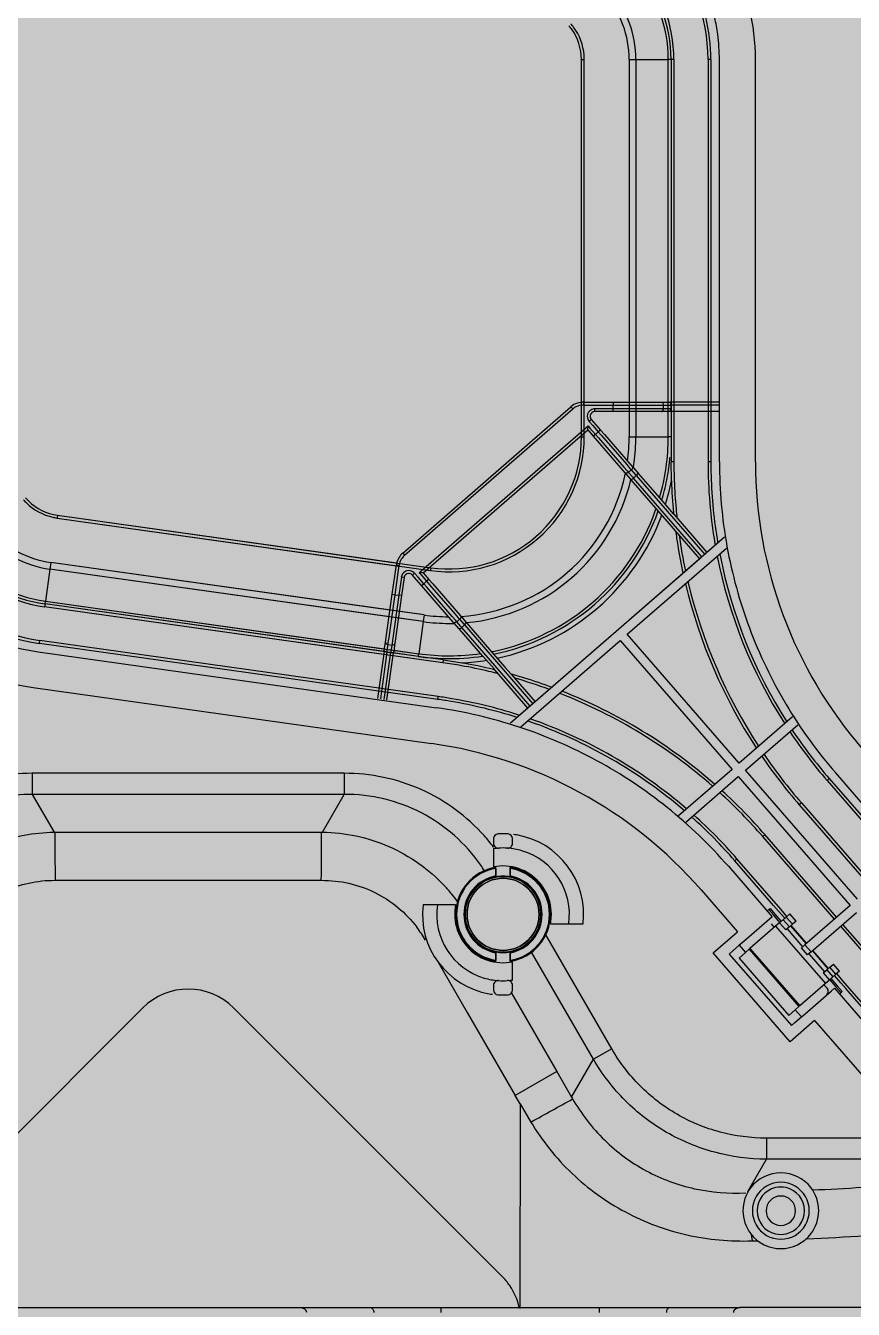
# Model space of a CAD drawing. Header units: millimetres. Extents: x -1070 to 42146, y 1440 to 12921.
# Drawn here: x 5969.6 to 6056.9, y 3019.1 to 3154.5 of the extents above; entities that cross this region are included whole.
import ezdxf

# ---------------------------------------------------------------- set-up
doc = ezdxf.new("R2010")
doc.units = ezdxf.units.MM
doc.layers.add('CITI-3MM实线CONTINUOUS', color=7, linetype='Continuous')
doc.layers.add('CITIE-TAO实线CONTINUOUS', color=7, linetype='Continuous')

msp = doc.modelspace()

# ---------------------------------------------------------------- hatches: boundary and pattern name
at = {"lineweight": -3}
h = msp.add_hatch(color=256, dxfattribs=at)
h.dxf.hatch_style = 1
h.paths.add_polyline_path([(5611.757, 3767.826), (5611.757, 2767.826), (6111.757, 2767.826), (6111.757, 3767.826)])

# ---------------------------------------------------------------- linework, layer by layer
at = {"color": 7, "linetype": 'Continuous', "lineweight": -3}
for p, q in [((6028.23, 3111.163), (6028.23, 3150.924)), ((6028.23, 3150.924), (6028.53, 3150.924)), ((6028.23, 3114.791), (6028.23, 3150.924)), ((6028.53, 3111.163), (6028.53, 3150.924)), ((6028.53, 3114.801), (6028.53, 3150.924)), ((6033.266, 3150.924), (6033.973, 3150.924)), ((6033.266, 3150.924), (6033.266, 3111.163)), ((6033.266, 3150.924), (6033.266, 3114.801)), ((6033.973, 3150.924), (6037.388, 3150.924)), ((6033.973, 3150.924), (6033.973, 3111.163)), ((6033.973, 3150.924), (6033.973, 3114.801)), ((6037.388, 3111.163), (6037.388, 3150.924)), ((6037.68, 3150.924), (6037.388, 3150.924)), ((6037.388, 3114.801), (6037.388, 3150.924)), ((6037.68, 3150.924), (6037.68, 3111.163)), ((6037.98, 3150.924), (6037.68, 3150.924)), ((6037.68, 3150.924), (6037.68, 3114.801)), ((6037.98, 3150.924), (6037.98, 3108.504)), ((6037.98, 3150.924), (6037.98, 3114.801)), ((6041.58, 3150.924), (6041.58, 3108.504)), ((6041.88, 3150.924), (6041.58, 3150.924)), ((6041.58, 3150.924), (6041.58, 3114.801)), ((6041.88, 3150.924), (6041.88, 3108.504)), ((6041.88, 3150.924), (6041.88, 3114.801)), ((6042.78, 3108.504), (6042.78, 3150.924)), ((6042.78, 3108.504), (6042.78, 3150.924)), ((6046.58, 3108.504), (6046.58, 3150.924)), ((6028.429, 3114.801), (6031.574, 3114.801)), ((6028.429, 3114.801), (6028.429, 3114.501)), ((6028.429, 3114.501), (6031.574, 3114.501)), ((6031.574, 3114.801), (6036.665, 3114.801)), ((6031.574, 3114.801), (6031.574, 3114.501)), ((6031.574, 3114.501), (6036.877, 3114.501)), ((6031.574, 3114.101), (6031.574, 3114.501)), ((6036.665, 3114.801), (6037.556, 3114.801)), ((6036.877, 3114.101), (6036.877, 3114.501)), ((6036.877, 3114.501), (6037.68, 3114.501)), ((6037.68, 3114.801), (6037.556, 3114.801)), ((6042.68, 3114.801), (6037.68, 3114.801)), ((6042.68, 3114.501), (6037.68, 3114.501)), ((6037.68, 3114.101), (6037.68, 3114.501)), ((6009.378, 3098.89), (6027.117, 3114.31)), ((6009.575, 3098.663), (6027.314, 3114.084)), ((6027.117, 3114.31), (6027.314, 3114.084)), ((6029.648, 3113.801), (6029.648, 3114.101)), ((6031.574, 3114.101), (6029.648, 3114.101)), ((6031.574, 3113.801), (6029.648, 3113.801)), ((6031.574, 3113.801), (6031.574, 3114.101)), ((6036.877, 3114.101), (6031.574, 3114.101)), ((6036.665, 3113.801), (6031.574, 3113.801)), ((6033.266, 3113.801), (6033.266, 3111.163)), ((6033.973, 3113.801), (6033.973, 3111.163)), ((6037.256, 3113.801), (6036.665, 3113.801)), ((6037.68, 3114.101), (6036.877, 3114.101)), ((6037.68, 3113.801), (6037.256, 3113.801)), ((6037.388, 3111.163), (6037.388, 3113.801)), ((6037.68, 3113.801), (6037.68, 3111.163)), ((6041.88, 3113.801), (6037.68, 3113.801)), ((6037.98, 3113.801), (6037.98, 3108.504)), ((6041.58, 3113.801), (6041.58, 3108.504)), ((6042.68, 3113.801), (6041.88, 3113.801)), ((6041.88, 3113.801), (6041.88, 3108.504)), ((6011.34, 3097.017), (6028.698, 3112.107)), ((6011.537, 3096.791), (6028.895, 3111.88)), ((6028.698, 3112.107), (6028.924, 3112.304)), ((6028.895, 3111.88), (6028.924, 3112.304)), ((6028.895, 3111.88), (6029.481, 3111.206)), ((6028.924, 3112.304), (6029.121, 3112.077)), ((6029.271, 3112.973), (6029.044, 3112.776)), ((6029.044, 3112.776), (6029.423, 3112.34)), ((6029.121, 3112.077), (6029.707, 3111.403)), ((6029.271, 3112.973), (6030.236, 3111.862)), ((6029.423, 3112.34), (6030.009, 3111.665)), ((6030.236, 3111.862), (6030.009, 3111.665)), ((6030.236, 3111.862), (6030.651, 3111.385)), ((6028.23, 3111.163), (6028.23, 3111.303)), ((6028.23, 3111.163), (6028.53, 3111.163)), ((6028.23, 3111.163), (6028.526, 3111.163)), ((6028.526, 3111.163), (6028.53, 3111.163)), ((6028.53, 3111.421), (6028.53, 3111.564)), ((6028.53, 3111.163), (6028.53, 3111.421)), ((6029.707, 3111.403), (6029.481, 3111.206)), ((6029.481, 3111.206), (6032.821, 3107.364)), ((6029.707, 3111.403), (6030.009, 3111.665)), ((6029.707, 3111.403), (6030.029, 3111.033)), ((6030.009, 3111.665), (6030.331, 3111.295)), ((6030.029, 3111.033), (6032.703, 3107.957)), ((6030.331, 3111.295), (6033.005, 3108.22)), ((6030.651, 3111.385), (6033.576, 3108.02)), ((6033.266, 3111.163), (6033.973, 3111.163)), ((6033.266, 3111.163), (6033.973, 3111.163)), ((6033.973, 3111.163), (6037.388, 3111.163)), ((6033.973, 3111.163), (6037.388, 3111.163)), ((6037.68, 3111.163), (6037.388, 3111.163)), ((6037.68, 3111.163), (6037.388, 3111.163)), ((6037.68, 3111.163), (6037.68, 3108.504)), ((6037.68, 3111.163), (6037.68, 3108.504)), ((6032.703, 3107.957), (6033.048, 3107.561)), ((6033.005, 3108.22), (6033.349, 3107.823)), ((6033.187, 3107.4), (6033.489, 3107.663)), ((6033.349, 3107.823), (6033.489, 3107.663)), ((6033.489, 3107.663), (6033.934, 3107.15)), ((6033.576, 3108.02), (6033.715, 3107.86)), ((6033.715, 3107.86), (6034.16, 3107.347)), ((6037.718, 3106.482), (6037.68, 3108.504)), ((6037.98, 3108.504), (6037.68, 3108.504)), ((6041.88, 3108.504), (6041.58, 3108.504)), ((6041.88, 3108.504), (6041.58, 3108.504)), ((6032.821, 3107.364), (6032.96, 3107.204)), ((6032.96, 3107.204), (6033.406, 3106.691)), ((6033.048, 3107.561), (6033.187, 3107.4)), ((6033.187, 3107.4), (6033.632, 3106.888)), ((6033.487, 3106.597), (6033.406, 3106.691)), ((6036.33, 3103.328), (6033.487, 3106.597)), ((6033.632, 3106.888), (6033.714, 3106.794)), ((6033.714, 3106.794), (6034.016, 3107.057)), ((6040.93, 3098.492), (6033.714, 3106.794)), ((6033.934, 3107.15), (6034.016, 3107.057)), ((6034.016, 3107.057), (6041.232, 3098.755)), ((6034.16, 3107.347), (6034.242, 3107.253)), ((6034.242, 3107.253), (6036.692, 3104.435)), ((6036.692, 3104.435), (6037.912, 3103.032)), ((5972.966, 3102.883), (5972.924, 3102.586)), ((5972.924, 3102.586), (6012.297, 3097.052)), ((5972.924, 3102.586), (6008.696, 3097.558)), ((5972.966, 3102.883), (6012.339, 3097.349)), ((5972.966, 3102.883), (6008.747, 3097.854)), ((6037.519, 3101.959), (6036.33, 3103.328)), ((6037.912, 3103.032), (6037.958, 3102.978)), ((6037.958, 3102.978), (6041.459, 3098.952)), ((6038.164, 3101.217), (6037.519, 3101.959)), ((6040.704, 3098.296), (6038.164, 3101.217)), ((6043.314, 3100.564), (6032.402, 3091.079)), ((6043.314, 3100.564), (6041.459, 3098.952)), ((6009.378, 3098.89), (6009.575, 3098.663)), ((6040.704, 3098.296), (6023.346, 3083.206)), ((6033.058, 3090.324), (6043.512, 3099.412)), ((6033.058, 3090.324), (6043.512, 3099.412)), ((6040.93, 3098.492), (6040.704, 3098.296)), ((6041.459, 3098.952), (6041.232, 3098.755)), ((5972.167, 3097.196), (5971.691, 3093.815)), ((5972.265, 3097.896), (5972.167, 3097.196)), ((6011.54, 3091.662), (5972.167, 3097.196)), ((6007.938, 3092.168), (5972.167, 3097.196)), ((6011.638, 3092.362), (5972.265, 3097.896)), ((6008.036, 3092.869), (5972.265, 3097.896)), ((6008.272, 3094.545), (6008.71, 3097.659)), ((6008.569, 3094.503), (6009.007, 3097.617)), ((6008.71, 3097.659), (6009.007, 3097.617)), ((6011.113, 3096.821), (6011.34, 3097.017)), ((6011.537, 3096.791), (6011.113, 3096.821)), ((6011.113, 3096.821), (6011.31, 3096.594)), ((6011.901, 3097.108), (6012.042, 3097.088)), ((6012.042, 3097.088), (6012.109, 3097.079)), ((6012.109, 3097.079), (6012.297, 3097.052)), ((6012.201, 3097.369), (6012.339, 3097.349)), ((6012.298, 3097.057), (6012.297, 3097.052)), ((6012.339, 3097.349), (6012.298, 3097.057)), ((6009.233, 3096.354), (6008.965, 3094.447)), ((6009.53, 3096.313), (6009.233, 3096.354)), ((6009.53, 3096.313), (6009.262, 3094.405)), ((6010.403, 3096.571), (6010.629, 3096.768)), ((6010.585, 3096.361), (6010.403, 3096.571)), ((6011.368, 3095.461), (6010.585, 3096.361)), ((6011.008, 3096.332), (6010.629, 3096.768)), ((6011.594, 3095.658), (6011.008, 3096.332)), ((6011.31, 3096.594), (6011.896, 3095.92)), ((6011.368, 3095.461), (6011.594, 3095.658)), ((6011.537, 3096.791), (6012.123, 3096.117)), ((6011.594, 3095.658), (6011.896, 3095.92)), ((6011.916, 3095.287), (6011.594, 3095.658)), ((6012.123, 3096.117), (6011.896, 3095.92)), ((6011.896, 3095.92), (6012.218, 3095.55)), ((6012.123, 3096.117), (6012.538, 3095.639)), ((6012.218, 3095.55), (6014.892, 3092.474)), ((6012.538, 3095.639), (6015.463, 3092.274)), ((6007.563, 3089.503), (6008.272, 3094.545)), ((6008.272, 3094.545), (6008.569, 3094.503)), ((6008.965, 3094.447), (6008.33, 3089.926)), ((6008.501, 3094.017), (6008.569, 3094.503)), ((6009.262, 3094.405), (6008.554, 3089.364)), ((6008.569, 3094.503), (6008.965, 3094.447)), ((6009.262, 3094.405), (6008.965, 3094.447)), ((6014.708, 3091.618), (6011.368, 3095.461)), ((6014.59, 3092.212), (6011.916, 3095.287)), ((5971.651, 3093.525), (5971.609, 3093.228)), ((6013.616, 3087.324), (5971.609, 3093.228)), ((6007.38, 3088.2), (5971.609, 3093.228)), ((5971.651, 3093.525), (5971.691, 3093.815)), ((6011.024, 3087.991), (5971.651, 3093.525)), ((6007.422, 3088.497), (5971.651, 3093.525)), ((5971.691, 3093.815), (6011.065, 3088.281)), ((5971.691, 3093.815), (6007.463, 3088.787)), ((6007.934, 3089.982), (6008.501, 3094.017)), ((6011.54, 3091.662), (6008.928, 3092.029)), ((6011.638, 3092.362), (6009.027, 3092.729)), ((6011.54, 3091.662), (6011.065, 3088.281)), ((6011.54, 3091.662), (6011.065, 3088.281)), ((6011.638, 3092.362), (6011.54, 3091.662)), ((6011.638, 3092.362), (6011.54, 3091.662)), ((6014.935, 3091.815), (6014.59, 3092.212)), ((6014.847, 3091.458), (6014.708, 3091.618)), ((6015.293, 3090.946), (6014.847, 3091.458)), ((6014.892, 3092.474), (6015.236, 3092.078)), ((6015.074, 3091.655), (6014.935, 3091.815)), ((6015.074, 3091.655), (6015.376, 3091.917)), ((6015.519, 3091.143), (6015.074, 3091.655)), ((6015.236, 3092.078), (6015.376, 3091.917)), ((6015.376, 3091.917), (6015.821, 3091.405)), ((6015.463, 3092.274), (6015.602, 3092.114)), ((6015.602, 3092.114), (6016.047, 3091.602)), ((6015.821, 3091.405), (6015.903, 3091.311)), ((6016.047, 3091.602), (6016.129, 3091.508)), ((6016.129, 3091.508), (6018.971, 3088.238)), ((6015.374, 3090.852), (6015.293, 3090.946)), ((6017.824, 3088.033), (6015.374, 3090.852)), ((6015.601, 3091.049), (6015.519, 3091.143)), ((6015.601, 3091.049), (6015.903, 3091.311)), ((6022.817, 3082.747), (6015.601, 3091.049)), ((6015.903, 3091.311), (6023.119, 3083.009)), ((6031.647, 3090.423), (6020.736, 3080.938)), ((6044.867, 3076.739), (6033.058, 3090.324)), ((6044.867, 3076.739), (6033.058, 3090.324)), ((5971.066, 3089.366), (5971.108, 3089.663)), ((6013.073, 3083.462), (5971.066, 3089.366)), ((6013.115, 3083.759), (5971.108, 3089.663)), ((6007.439, 3088.62), (6007.534, 3089.293)), ((6007.534, 3089.293), (6007.563, 3089.503)), ((6007.719, 3088.456), (6007.831, 3089.251)), ((6007.831, 3089.251), (6007.86, 3089.461)), ((6007.831, 3089.251), (6008.227, 3089.195)), ((6007.86, 3089.461), (6007.934, 3089.982)), ((6008.227, 3089.195), (6008.133, 3088.523)), ((6008.257, 3089.405), (6008.227, 3089.195)), ((6008.33, 3089.926), (6008.257, 3089.405)), ((6008.524, 3089.154), (6008.43, 3088.481)), ((6008.554, 3089.364), (6008.524, 3089.154)), ((6021.849, 3080.581), (6032.303, 3089.668)), ((6021.849, 3080.581), (6032.303, 3089.668)), ((6032.303, 3089.668), (6044.113, 3076.083)), ((6032.303, 3089.668), (6044.113, 3076.083)), ((5970.941, 3088.474), (6012.947, 3082.571)), ((6007.422, 3088.497), (6006.726, 3083.546)), ((6007.719, 3088.456), (6007.023, 3083.504)), ((6007.419, 3083.449), (6008.115, 3088.4)), ((6007.439, 3088.62), (6007.422, 3088.497)), ((6007.716, 3083.407), (6008.412, 3088.358)), ((6007.719, 3088.456), (6008.115, 3088.4)), ((6008.133, 3088.523), (6008.115, 3088.4)), ((6013.616, 3087.324), (6008.371, 3088.061)), ((6008.412, 3088.358), (6008.43, 3088.481)), ((6011.024, 3087.991), (6008.412, 3088.358)), ((6008.453, 3088.648), (6011.065, 3088.281)), ((6011.024, 3087.991), (6011.065, 3088.281)), ((6011.024, 3087.991), (6011.065, 3088.281)), ((6013.657, 3087.621), (6011.024, 3087.991)), ((6013.657, 3087.621), (6011.024, 3087.991)), ((6013.657, 3087.621), (6013.616, 3087.324)), ((6013.657, 3087.621), (6015.654, 3087.303)), ((6019.044, 3086.631), (6017.824, 3088.033)), ((6018.971, 3088.238), (6020.161, 3086.87)), ((6019.09, 3086.577), (6019.044, 3086.631)), ((6022.591, 3082.55), (6019.09, 3086.577)), ((6020.161, 3086.87), (6020.806, 3086.128)), ((6020.806, 3086.128), (6023.346, 3083.206)), ((5970.412, 3084.711), (6012.419, 3078.808)), ((6013.073, 3083.462), (6007.828, 3084.199)), ((6013.115, 3083.759), (6007.87, 3084.496)), ((6013.073, 3083.462), (6013.115, 3083.759)), ((6013.073, 3083.462), (6013.115, 3083.759)), ((6022.591, 3082.55), (6020.736, 3080.938)), ((6022.817, 3082.747), (6022.591, 3082.55)), ((6023.346, 3083.206), (6023.119, 3083.009)), ((6050.496, 3081.633), (6044.867, 3076.739)), ((6045.523, 3075.985), (6051.047, 3080.786)), ((5970.296, 3075.671), (5970.296, 3073.45)), ((6003.217, 3075.671), (5970.296, 3075.671)), ((6003.217, 3075.671), (6003.217, 3073.45)), ((6044.113, 3076.083), (6038.483, 3071.19)), ((6039.245, 3070.527), (6044.769, 3075.329)), ((6044.769, 3075.329), (6056.578, 3061.744)), ((6057.332, 3062.4), (6045.523, 3075.985)), ((6059.663, 3070.389), (6055.045, 3075.701)), ((6054.366, 3075.111), (6054.139, 3074.914)), ((6054.139, 3074.914), (6058.757, 3069.601)), ((6054.366, 3075.111), (6058.459, 3070.402)), ((6003.217, 3073.45), (5970.296, 3073.45)), ((5970.296, 3073.45), (5972.602, 3069.455)), ((6000.911, 3069.455), (6003.217, 3073.45)), ((6051.422, 3072.552), (6051.196, 3072.355)), ((6051.422, 3072.552), (6058.993, 3063.843)), ((6051.196, 3072.355), (6058.766, 3063.646)), ((5972.718, 3069.456), (6000.795, 3069.456)), ((6018.96, 3068.779), (6018.96, 3068.278)), ((6020.96, 3068.278), (6020.96, 3068.779)), ((6047.347, 3069.009), (6047.573, 3069.206)), ((6054.917, 3060.301), (6047.347, 3069.009)), ((6055.144, 3060.497), (6047.573, 3069.206)), ((6018.96, 3067.723), (6018.96, 3065.796)), ((6019.21, 3065.637), (6019.21, 3065.738)), ((6020.71, 3065.738), (6020.71, 3065.637)), ((6043.724, 3065.86), (6048.342, 3060.548)), ((6044.404, 3066.451), (6044.63, 3066.648)), ((6048.497, 3061.742), (6044.404, 3066.451)), ((6049.248, 3061.335), (6044.63, 3066.648)), ((5972.687, 3064.385), (6000.82, 3064.384)), ((6019.21, 3065.637), (6019.21, 3064.851)), ((6019.21, 3064.851), (6019.21, 3064.749)), ((6020.71, 3065.637), (6020.71, 3064.851)), ((6020.71, 3064.749), (6020.71, 3064.851)), ((6040.856, 3063.367), (6044.687, 3058.96)), ((6013.032, 3061.795), (6011.519, 3061.795)), ((6014.959, 3061.795), (6013.032, 3061.795)), ((6049.022, 3061.138), (6048.497, 3061.742)), ((6056.578, 3061.744), (6051.799, 3057.59)), ((6048.048, 3060.292), (6045.342, 3057.94)), ((6047.893, 3061.217), (6047.988, 3061.3)), ((6047.988, 3061.3), (6048.118, 3061.413)), ((6048.513, 3060.696), (6047.988, 3061.3)), ((6048.342, 3060.548), (6048.048, 3060.292)), ((6048.118, 3061.413), (6048.643, 3060.809)), ((6049.169, 3059.941), (6048.513, 3060.696)), ((6048.643, 3060.809), (6049.299, 3060.054)), ((6049.678, 3060.383), (6049.022, 3061.138)), ((6049.904, 3060.58), (6049.248, 3061.335)), ((6049.829, 3060.515), (6049.503, 3060.232)), ((6049.829, 3060.515), (6050.206, 3060.843)), ((6050.485, 3059.76), (6049.829, 3060.515)), ((6050.862, 3060.088), (6050.206, 3060.843)), ((6052.455, 3056.836), (6057.234, 3060.989)), ((6024.961, 3059.795), (6026.888, 3059.795)), ((6026.888, 3059.795), (6028.401, 3059.795)), ((6042.121, 3056.73), (6044.687, 3058.96)), ((6048.704, 3059.537), (6045.998, 3057.185)), ((6048.233, 3059.79), (6048.561, 3059.413)), ((6049.129, 3059.906), (6048.704, 3059.537)), ((6048.704, 3059.537), (6053.953, 3053.499)), ((6049.129, 3059.906), (6049.44, 3060.177)), ((6049.129, 3059.906), (6049.785, 3059.151)), ((6049.44, 3060.177), (6049.503, 3060.232)), ((6049.503, 3060.232), (6050.159, 3059.477)), ((6050.159, 3059.477), (6049.785, 3059.151)), ((6049.914, 3059.264), (6051.555, 3057.377)), ((6050.159, 3059.477), (6050.485, 3059.76)), ((6050.289, 3059.59), (6051.929, 3057.703)), ((6051.974, 3057.742), (6050.334, 3059.629)), ((6050.862, 3060.088), (6050.485, 3059.76)), ((6064.365, 3049.433), (6055.573, 3059.546)), ((6064.591, 3049.63), (6055.8, 3059.743)), ((6024.584, 3058.464), (6024.476, 3058.651)), ((6031.422, 3046.62), (6024.584, 3058.464)), ((6045.342, 3057.94), (6044.871, 3057.53)), ((6051.425, 3057.265), (6051.799, 3057.59)), ((6052.455, 3056.836), (6051.799, 3057.59)), ((6019.21, 3056.84), (6019.21, 3056.738)), ((6019.21, 3056.738), (6019.21, 3055.952)), ((6020.71, 3056.738), (6020.71, 3056.84)), ((6020.71, 3056.738), (6020.71, 3055.952)), ((6029.498, 3045.509), (6022.975, 3056.808)), ((6050.256, 3047.371), (6042.121, 3056.73)), ((6044.192, 3056.939), (6043.814, 3056.611)), ((6043.814, 3056.611), (6050.375, 3049.064)), ((6044.871, 3057.53), (6044.192, 3056.939)), ((6044.848, 3056.185), (6045.527, 3056.775)), ((6044.871, 3057.53), (6045.527, 3056.775)), ((6045.527, 3056.775), (6045.912, 3057.11)), ((6045.998, 3057.185), (6045.912, 3057.11)), ((6045.912, 3057.11), (6051.16, 3051.072)), ((6045.998, 3057.185), (6051.247, 3051.147)), ((6052.081, 3056.51), (6051.425, 3057.265)), ((6052.455, 3056.836), (6052.081, 3056.51)), ((6052.211, 3056.623), (6053.851, 3054.736)), ((6052.585, 3056.948), (6054.225, 3055.062)), ((6054.27, 3055.1), (6052.63, 3056.987)), ((6013.112, 3055.759), (6016.184, 3050.438)), ((6018.88, 3055.914), (6018.96, 3055.776)), ((6019.21, 3055.851), (6019.21, 3055.952)), ((6020.71, 3055.952), (6020.71, 3055.851)), ((6020.96, 3053.866), (6020.96, 3055.794)), ((6044.848, 3056.185), (6050.096, 3050.147)), ((6053.721, 3054.623), (6054.096, 3054.949)), ((6054.421, 3055.232), (6054.096, 3054.949)), ((6054.096, 3054.949), (6054.752, 3054.194)), ((6054.421, 3055.232), (6054.798, 3055.56)), ((6055.077, 3054.477), (6054.421, 3055.232)), ((6055.455, 3054.805), (6054.798, 3055.56)), ((6053.721, 3054.623), (6054.377, 3053.868)), ((6054.377, 3053.868), (6053.953, 3053.499)), ((6054.391, 3053.88), (6054.377, 3053.868)), ((6054.752, 3054.194), (6054.391, 3053.88)), ((6054.418, 3053.904), (6055.074, 3053.149)), ((6054.548, 3054.017), (6055.204, 3053.262)), ((6054.752, 3054.194), (6055.077, 3054.477)), ((6055.582, 3053.591), (6054.926, 3054.346)), ((6055.455, 3054.805), (6055.077, 3054.477)), ((6055.809, 3053.788), (6055.153, 3054.543)), ((6056.107, 3052.987), (6055.582, 3053.591)), ((6063.025, 3045.486), (6055.809, 3053.788)), ((6018.96, 3053.311), (6018.96, 3052.81)), ((6020.852, 3052.5), (6025.621, 3044.238)), ((6020.96, 3052.81), (6020.96, 3053.311)), ((6053.953, 3053.499), (6051.247, 3051.147)), ((6051.816, 3050.317), (6054.609, 3052.745)), ((6053.81, 3053.375), (6054.138, 3052.998)), ((6054.609, 3052.745), (6054.903, 3053.001)), ((6054.903, 3053.001), (6063.104, 3043.567)), ((6055.074, 3053.149), (6055.599, 3052.545)), ((6055.204, 3053.262), (6055.728, 3052.658)), ((6055.599, 3052.545), (6055.503, 3052.462)), ((6055.728, 3052.658), (6055.599, 3052.545)), ((6062.799, 3045.289), (6056.107, 3052.987)), ((5981.948, 3050.918), (5957.703, 3026.673)), ((6019.849, 3022.634), (5991.565, 3050.918)), ((6050.775, 3050.737), (6051.16, 3051.072)), ((6051.247, 3051.147), (6051.16, 3051.072)), ((6016.184, 3050.438), (6021.231, 3041.696)), ((6050.096, 3050.147), (6050.775, 3050.737)), ((6052.822, 3049.602), (6050.256, 3047.371)), ((6050.752, 3049.392), (6051.431, 3049.983)), ((6050.775, 3050.737), (6051.431, 3049.983)), ((6051.431, 3049.983), (6051.816, 3050.317)), ((6052.822, 3049.602), (6059.252, 3042.206)), ((6050.375, 3049.064), (6050.752, 3049.392)), ((6027.193, 3041.517), (6029.498, 3045.509)), ((6031.422, 3046.62), (6029.498, 3045.509)), ((6025.619, 3044.241), (6021.233, 3041.692)), ((6025.622, 3044.238), (6027.193, 3041.517)), ((6021.757, 3040.814), (6021.231, 3041.696)), ((6021.757, 3040.814), (6021.731, 3019.222)), ((6021.757, 3040.814), (6022.901, 3038.891)), ((6081.495, 3037.202), (6047.734, 3037.202)), ((6047.734, 3037.202), (6047.734, 3034.981)), ((6045.761, 3031.563), (6047.734, 3034.981)), ((6081.554, 3034.981), (6047.734, 3034.981)), ((6046.13, 3027.045), (6046.227, 3026.362)), ((6046.222, 3026.365), (6046.813, 3026.378)), ((5863.257, 3019.326), (5986.157, 3019.326)), ((5986.157, 3019.326), (5986.457, 3019.326)), ((5986.457, 3019.326), (5987.057, 3019.326)), ((5987.057, 3019.326), (5987.357, 3019.326)), ((5987.357, 3019.326), (5998.55, 3019.326)), ((5998.55, 3019.326), (5999.257, 3019.326)), ((5999.257, 3019.326), (6005.974, 3019.326)), ((6005.974, 3019.326), (6007.366, 3019.326)), ((6007.366, 3019.326), (6008.952, 3019.326)), ((6008.952, 3019.326), (6010.7, 3019.326)), ((6010.7, 3019.326), (6013.399, 3019.326)), ((6013.399, 3019.326), (6030.115, 3019.326)), ((6013.399, 3019.326), (6013.399, 3018.826)), ((6030.115, 3019.326), (6031.028, 3019.326)), ((6030.115, 3019.326), (6030.115, 3018.826)), ((6031.028, 3019.326), (6032.813, 3019.326)), ((6032.813, 3019.326), (6034.561, 3019.326)), ((6034.561, 3019.326), (6037.186, 3019.326)), ((6037.186, 3019.326), (6037.539, 3019.326)), ((6037.539, 3019.326), (6044.257, 3019.326)), ((6044.257, 3019.326), (6044.964, 3019.326)), ((6108.15, 3019.326), (6044.964, 3019.326))]:
    msp.add_line(p, q, dxfattribs=at)
for centre, radius, start, end in [((6022.78, 3150.924), 18.8, 0, 41), ((6022.78, 3150.924), 14.607, 0, 41), ((6022.78, 3150.924), 14.9, 0, 41), ((6022.78, 3150.924), 15.2, 0, 41), ((6022.78, 3150.924), 10.486, 0, 41), ((6022.78, 3150.924), 11.193, 0, 41), ((6022.78, 3150.924), 23.8, 0, 13.40659), ((6022.78, 3150.924), 19.1, 0, 13.66261), ((6022.78, 3150.924), 20, 7.66316, 12.74999), ((6022.78, 3150.924), 5.45, 36.41209, 41), ((6022.78, 3150.924), 5.75, 36.39694, 41), ((6022.78, 3150.924), 5.45, 0, 36.41209), ((6022.78, 3150.924), 5.75, 4.60306, 36.39694), ((6022.78, 3150.924), 20, 0, 7.66316), ((6022.78, 3150.924), 5.75, 0, 4.60306), ((6028.429, 3112.801), 2, 108.22222, 131), ((6028.429, 3112.801), 1.7, 90, 117.4242), ((6028.429, 3112.801), 2, 90, 108.22222), ((6028.429, 3112.801), 1.7, 117.4242, 131), ((6029.648, 3113.301), 0.8, 162.79644, 221), ((6029.648, 3113.301), 0.8, 140.93979, 162.79644), ((6029.648, 3113.301), 0.8, 104.70649, 140.93979), ((6029.648, 3113.301), 0.5, 168.60004, 221), ((6029.648, 3113.301), 0.5, 90, 168.60004), ((6029.648, 3113.301), 0.8, 90, 104.70649), ((6014.28, 3111.163), 14.25, 262, 0), ((6014.28, 3111.163), 13.95, 262, 0), ((6014.28, 3111.163), 18.986, 352.17699, 0), ((6014.28, 3111.163), 19.693, 352.00105, 0), ((6014.28, 3111.163), 23.107, 343.74895, 0), ((6014.28, 3111.163), 23.4, 353.52647, 354.72647), ((6014.28, 3111.163), 19.693, 350.4012, 350.74988), ((6014.28, 3111.163), 19.693, 350.74988, 352.00105), ((6014.28, 3111.163), 23.4, 349.15609, 351.97838), ((6014.28, 3111.163), 23.4, 351.97838, 353.52647), ((6092.78, 3108.504), 54.8, 180, 182.07051), ((6092.78, 3108.504), 51.2, 180, 189.67345), ((6092.78, 3108.504), 51.2, 180, 189.67345), ((6092.78, 3108.504), 50.9, 180, 181.62101), ((6092.78, 3108.504), 50.9, 180, 181.62101), ((6092.78, 3108.504), 50, 180, 190.25), ((6092.78, 3108.504), 50, 180, 190.25), ((6092.78, 3108.504), 46.2, 180, 221), ((6014.28, 3111.163), 18.986, 273.7196, 348.2804), ((6014.28, 3111.163), 19.693, 275.26995, 346.73005), ((6014.28, 3111.163), 23.4, 343.28886, 348.7503), ((6014.28, 3111.163), 23.9, 342.53455, 348.72412), ((6014.28, 3111.163), 23.4, 348.7503, 349.15609), ((6092.78, 3108.504), 55.1, 182.09407, 185.60302), ((6092.78, 3108.504), 54.8, 182.07051, 185.1694), ((6092.78, 3108.504), 50.9, 181.62101, 189.67722), ((6092.78, 3108.504), 50.9, 181.62101, 189.67722), ((5973.724, 3108.28), 5.75, 221, 225.60306), ((5973.724, 3108.28), 5.45, 221, 225.58705), ((5973.724, 3108.28), 5.75, 225.60306, 257.39694), ((5973.724, 3108.28), 5.45, 225.58705, 262), ((5973.724, 3108.28), 5.75, 257.39694, 262), ((6014.28, 3111.163), 23.107, 281.54798, 340.45202), ((6014.28, 3111.163), 23.4, 281.56387, 340.43613), ((6014.28, 3111.163), 23.9, 282.23805, 339.76195), ((6014.28, 3111.163), 23.107, 340.45202, 340.84679), ((6092.78, 3108.504), 55.1, 185.60302, 185.7555), ((6092.78, 3108.504), 54.8, 185.1694, 186.20187), ((5973.724, 3108.28), 11.193, 221, 262), ((5973.724, 3108.28), 10.486, 221, 262), ((6092.78, 3108.504), 55.1, 187.59978, 188.38288), ((6092.78, 3108.504), 55.1, 188.38288, 191.51548), ((6092.78, 3108.504), 54.8, 188.07851, 192.12754), ((6092.78, 3108.504), 51.2, 189.67345, 189.8813), ((6092.78, 3108.504), 51.2, 189.67345, 189.8813), ((6092.78, 3108.504), 50, 190.25, 200.5), ((6092.78, 3108.504), 50, 190.25, 200.5), ((5973.724, 3108.28), 15.2, 221, 262), ((5973.724, 3108.28), 14.9, 221, 262), ((5973.724, 3108.28), 14.607, 221, 262), ((6010.69, 3097.38), 2, 153.77777, 167.44444), ((6010.69, 3097.38), 2, 149.22222, 153.77777), ((6010.69, 3097.38), 2, 131, 149.22222), ((6010.69, 3097.38), 1.7, 149.18537, 172), ((6010.69, 3097.38), 1.7, 131, 149.18537), ((6092.78, 3108.504), 51.2, 191.17969, 212.56441), ((6092.78, 3108.504), 51.2, 191.17969, 212.56441), ((6092.78, 3108.504), 50.9, 190.98595, 191.17406), ((6092.78, 3108.504), 50.9, 190.98595, 191.17406), ((6092.78, 3108.504), 50.9, 191.17406, 212.57134), ((6092.78, 3108.504), 50.9, 191.17406, 212.57134), ((6010.69, 3097.38), 2, 167.44444, 172), ((6010.025, 3096.243), 0.8, 121.15237, 172), ((6010.025, 3096.243), 0.8, 106.54587, 121.15237), ((6010.025, 3096.243), 0.8, 48.46806, 106.54587), ((6010.025, 3096.243), 0.8, 41, 48.46806), ((6092.78, 3108.504), 55.1, 191.51548, 192.29941), ((5973.724, 3108.28), 19.1, 221, 262), ((5973.724, 3108.28), 18.8, 221, 262), ((6010.025, 3096.243), 0.5, 93.40004, 172), ((6010.025, 3096.243), 0.5, 41, 93.40004), ((6092.78, 3108.504), 55.1, 193.47835, 213.1692), ((6092.78, 3108.504), 55.1, 193.47835, 213.1692), ((6092.78, 3108.504), 54.8, 193.3148, 193.47342), ((6092.78, 3108.504), 54.8, 193.47342, 213.1751), ((6092.78, 3108.504), 54.8, 193.47342, 213.1751), ((5973.724, 3108.28), 23.8, 221, 262), ((6014.28, 3111.163), 19.693, 262, 269.99897), ((6014.28, 3111.163), 18.986, 262, 269.82301), ((6014.28, 3111.163), 19.693, 269.99897, 271.25012), ((6014.28, 3111.163), 19.693, 271.25012, 271.5988), ((6092.78, 3108.504), 50, 200.5, 210.75), ((5973.724, 3108.28), 20, 248.33729, 262), ((6014.28, 3111.163), 23.4, 262, 268.4884), ((6014.28, 3111.163), 23.4, 262, 267.07169), ((6014.28, 3111.163), 23.107, 262, 278.25105), ((6014.28, 3111.163), 23.4, 267.07169, 268.87679), ((6014.28, 3111.163), 23.4, 268.87679, 278.71114), ((6014.28, 3111.163), 23.9, 273.29632, 279.46545), ((6014.28, 3111.163), 23.107, 281.15321, 281.54798), ((6005.989, 3033.057), 54.8, 79.92947, 82), ((6005.989, 3033.057), 54.8, 76.83059, 79.92947), ((6005.989, 3033.057), 55.1, 76.39695, 79.89666), ((6005.989, 3033.057), 54.8, 75.79813, 76.83059), ((6005.989, 3033.057), 55.1, 76.2445, 76.39695), ((6005.989, 3033.057), 55.1, 73.61737, 74.40022), ((6005.989, 3033.057), 54.8, 69.87246, 73.92149), ((6005.989, 3033.057), 55.1, 70.48477, 73.61737), ((6005.989, 3033.057), 55.1, 69.70059, 70.48477), ((6005.989, 3033.057), 50.9, 80.37899, 82), ((6005.989, 3033.057), 50.9, 80.37899, 82), ((6005.989, 3033.057), 51.2, 80.3489, 82), ((6005.989, 3033.057), 51.2, 80.3489, 82), ((6005.989, 3033.057), 51.2, 72.32655, 80.3489), ((6005.989, 3033.057), 51.2, 72.32655, 80.3489), ((6005.989, 3033.057), 54.8, 68.52658, 68.6852), ((6005.989, 3033.057), 54.8, 68.52658, 68.6852), ((6005.989, 3033.057), 54.8, 48.8249, 68.52658), ((6005.989, 3033.057), 54.8, 48.8249, 68.52658), ((6005.989, 3033.057), 55.1, 48.8308, 68.52165), ((6005.989, 3033.057), 55.1, 48.8308, 68.52165), ((6005.989, 3033.057), 50, 71.75, 82), ((6005.989, 3033.057), 50, 71.75, 82), ((6005.989, 3033.057), 50.9, 72.32278, 80.37899), ((6005.989, 3033.057), 50.9, 72.32278, 80.37899), ((6092.78, 3108.504), 50, 210.75, 221), ((6005.989, 3033.057), 51.2, 72.1187, 72.32655), ((6005.989, 3033.057), 51.2, 72.1187, 72.32655), ((6005.989, 3033.057), 50.9, 70.82594, 71.01405), ((6005.989, 3033.057), 50.9, 70.82594, 71.01405), ((6005.989, 3033.057), 50.9, 49.42866, 70.82594), ((6005.989, 3033.057), 50.9, 49.42866, 70.82594), ((6005.989, 3033.057), 51.2, 49.43559, 70.82031), ((6005.989, 3033.057), 51.2, 49.43559, 70.82031), ((6092.78, 3108.504), 51.2, 212.56441, 212.62108), ((6005.989, 3033.057), 50, 61.5, 71.75), ((6005.989, 3033.057), 50, 61.5, 71.75), ((6092.78, 3108.504), 51.2, 213.75065, 221), ((6092.78, 3108.504), 50.9, 213.74737, 221), ((6005.989, 3033.057), 46.2, 41, 82), ((6092.78, 3108.504), 55.1, 213.1692, 213.21796), ((6005.989, 3033.057), 50, 51.25, 61.5), ((6092.78, 3108.504), 55.1, 214.26623, 221), ((6092.78, 3108.504), 54.8, 214.26337, 221), ((6005.989, 3033.057), 55.1, 48.78204, 48.8308), ((6005.989, 3033.057), 55.1, 41, 47.73377), ((6005.989, 3033.057), 54.8, 41, 47.73663), ((6005.989, 3033.057), 50, 41, 51.25), ((6005.989, 3033.057), 51.2, 49.37892, 49.43559), ((6005.989, 3033.057), 51.2, 41, 48.24935), ((6005.989, 3033.057), 50.9, 41, 48.25263), ((5972.333, 3096.968), 27.514, 270.5615, 270.80261), ((6929.107, 3072.676), 956.426, 180.19287, 180.496698), ((5044.817, 3072.487), 956.012, 359.514359, 359.818376), ((6001.155, 3097.007), 27.553, 269.25108, 269.49189), ((6003.142, 3055.86), 19.87, 39.48685, 41.63157), ((6003.187, 3055.897), 19.812, 37.2378, 39.48717), ((6019.46, 3068.779), 0.5, 93.58332, 180), ((6019.96, 3060.795), 8.5, 86.41668, 93.58332), ((6020.46, 3068.779), 0.5, 0, 86.41668), ((6019.96, 3060.795), 8.5, 80.15881, 82.46232), ((6019.96, 3060.795), 8.5, 353.24367, 80.15881), ((6019.46, 3068.278), 0.5, 180, 273.82255), ((6019.96, 3060.795), 7, 95.29417, 98.21321), ((6019.96, 3060.795), 7, 86.17745, 93.82255), ((6020.46, 3068.278), 0.5, 266.17745, 0), ((6019.96, 3060.795), 7, 79.76053, 86.17743), ((6019.96, 3060.795), 7, 73.4912, 79.76053), ((6019.96, 3060.795), 7, 351.78679, 73.4912), ((6019.96, 3060.795), 5, 98.62693, 177.53429), ((6002.999, 3055.84), 17.785, 32.50322, 34.71887), ((6019.96, 3060.795), 5.1, 71.32047, 101.30773), ((6019.96, 3060.795), 5, 0, 81.37307), ((6019.96, 3060.795), 4.9, 98.80437, 261.19563), ((6019.96, 3060.795), 4.125, 100.47568, 259.52432), ((6019.96, 3060.795), 4.025, 100.739, 180), ((6019.96, 3060.795), 4, 100.74093, 177.39131), ((6019.96, 3060.795), 4, 100.74093, 177.39131), ((6019.96, 3060.795), 3.8, 0, 180), ((6019.96, 3060.795), 4.025, 79.261, 100.739), ((6019.96, 3060.795), 4, 79.25907, 100.74093), ((6019.96, 3060.795), 4, 79.25907, 100.74093), ((6019.96, 3060.795), 4, 2.60869, 79.25907), ((6019.96, 3060.795), 4.9, 278.80437, 81.19563), ((6019.96, 3060.795), 4.125, 280.47568, 79.52432), ((6019.96, 3060.795), 4.025, 0, 79.261), ((6019.96, 3060.795), 5.1, 11.21536, 71.32047), ((6000.654, 3051.52), 17.981, 39.37363, 43.10396), ((6019.96, 3060.795), 8.5, 173.24367, 260.15881), ((6019.96, 3060.795), 7, 171.78679, 253.4912), ((6000.667, 3051.531), 17.964, 36.24028, 39.37463), ((6019.96, 3060.795), 5.1, 168.69227, 176.40894), ((6019.96, 3060.795), 5.1, 356.40894, 11.21536), ((6019.96, 3060.795), 5.1, 176.40894, 191.21536), ((6019.96, 3060.795), 5, 177.53429, 180), ((6019.96, 3060.795), 5, 180, 261.37307), ((6019.96, 3060.795), 4.025, 180, 259.261), ((6019.96, 3060.795), 4, 177.39131, 180), ((6019.96, 3060.795), 4, 180, 182.60869), ((6019.96, 3060.795), 4, 180, 182.60869), ((6019.96, 3060.795), 4, 182.60869, 259.25907), ((6019.96, 3060.795), 4, 182.60869, 259.25907), ((6019.96, 3060.795), 3.8, 180, 0), ((6019.96, 3060.795), 4, 280.74093, 357.39131), ((6019.96, 3060.795), 4.025, 280.739, 0), ((6019.96, 3060.795), 5, 278.62693, 357.53429), ((6019.96, 3060.795), 4, 0, 2.60869), ((6019.96, 3060.795), 4, 0, 2.60869), ((6019.96, 3060.795), 4, 357.39131, 0), ((6019.96, 3060.795), 4, 357.39131, 0), ((6019.96, 3060.795), 5, 357.53429, 0), ((6019.96, 3060.795), 5.1, 348.69227, 356.40894), ((6000.869, 3051.823), 12.572, 29.72265, 37.28395), ((6019.96, 3060.795), 5.1, 191.21536, 251.32047), ((6019.96, 3060.795), 4.025, 259.261, 280.739), ((6019.96, 3060.795), 4, 259.25907, 280.74093), ((6019.96, 3060.795), 4, 259.25907, 280.74093), ((6019.96, 3060.795), 5.1, 251.32047, 281.30773), ((6019.96, 3060.795), 7, 253.4912, 259.76053), ((6019.96, 3060.795), 7, 259.76053, 266.17743), ((6019.46, 3053.311), 0.5, 86.17745, 180), ((6019.96, 3060.795), 7, 266.17745, 273.82255), ((6020.46, 3053.311), 0.5, 0, 93.82255), ((6019.96, 3060.795), 7, 275.29417, 278.21321), ((5986.757, 3046.11), 6.8, 45, 135), ((6019.96, 3060.795), 8.5, 260.15881, 262.46232), ((6019.46, 3052.81), 0.5, 180, 266.41668), ((6019.96, 3060.795), 8.5, 266.41668, 273.58332), ((6020.46, 3052.81), 0.5, 273.58332, 0), ((5215.887, 4495.858), 1665.54, 298.981991, 299.155182), ((6041.808, 3049.972), 16.884, 210.05108, 210.76292), ((6049.257, 3029.545), 4, 37.54339, 142.45661), ((6049.257, 3029.545), 4, 142.45661, 180), ((6049.257, 3029.545), 3, 120.0659, 180), ((6049.257, 3029.545), 2.5, 102.85635, 180), ((6049.257, 3029.545), 3, 59.93589, 120.0659), ((6049.257, 3029.545), 2.5, 77.14317, 102.85635), ((6049.257, 3029.545), 2.5, 0, 77.14317), ((6049.257, 3029.545), 3, 0, 59.93589), ((6049.257, 3029.545), 4, 0, 37.54339), ((6023.126, 3635.532), 604.516, 272.795049, 273.791442), ((6049.257, 3029.545), 1.55, 90, 180), ((6049.257, 3029.545), 1.55, 0, 90), ((6049.257, 3029.545), 4, 180, 217.54339), ((6049.257, 3029.545), 3, 180, 239.93589), ((6049.257, 3029.545), 2.5, 180, 257.14317), ((6049.257, 3029.545), 1.55, 180, 270), ((6049.257, 3029.545), 1.55, 270, 0), ((6049.257, 3029.545), 2.5, 282.85635, 0), ((6049.257, 3029.545), 3, 300.0659, 0), ((6049.257, 3029.545), 4, 322.45661, 0), ((6049.257, 3029.545), 4, 217.54339, 322.45661), ((6049.257, 3029.545), 3, 239.93589, 300.0659), ((6049.257, 3029.545), 2.5, 257.14317, 282.85635), ((6023.067, 3669.607), 643.666, 272.572063, 273.677974), ((6015.041, 3017.826), 6.8, 34.24671, 45), ((6015.041, 3017.826), 6.8, 12.74359, 34.24671)]:
    msp.add_arc(centre, radius, start, end, dxfattribs=at)
for centre, major_axis, ratio, start_param, end_param in [((6037.256, 3114.101), (0.424, 0), 0.7071068, -1.5707963, 0), ((6053.757, 3052.667), (0.38, 0.33), 0.9925462, -1.5707963, 0), ((5998.55, 3018.826), (0.707, 0), 0.7071068, 0, 1.5707963), ((6044.964, 3018.826), (0.707, 0), 0.7071068, 1.5707963, 3.1415927)]:
    msp.add_ellipse(centre, major_axis=major_axis, ratio=ratio, start_param=start_param, end_param=end_param, dxfattribs=at)
for points, knots in [([(6036.665, 3114.801), (6036.723, 3114.801), (6036.849, 3114.711), (6036.877, 3114.574), (6036.877, 3114.501)], [0, 0, 0, 0, 0.4402134, 1, 1, 1, 1]), ([(6037.68, 3114.501), (6037.68, 3114.574), (6037.674, 3114.679), (6037.596, 3114.801), (6037.556, 3114.801)], [0, 0, 0, 0, 0.6466013, 1, 1, 1, 1]), ([(6036.665, 3113.801), (6036.723, 3113.801), (6036.849, 3113.89), (6036.877, 3114.027), (6036.877, 3114.101)], [0, 0, 0, 0, 0.4402134, 1, 1, 1, 1]), ([(6033.576, 3108.02), (6033.614, 3107.976), (6033.629, 3107.822), (6033.544, 3107.711), (6033.489, 3107.663)], [0, 0, 0, 0, 0.4402134, 1, 1, 1, 1]), ([(6033.187, 3107.4), (6033.131, 3107.352), (6033.009, 3107.283), (6032.859, 3107.32), (6032.821, 3107.364)], [0, 0, 0, 0, 0.5597866, 1, 1, 1, 1]), ([(6033.406, 3106.691), (6033.432, 3106.661), (6033.574, 3106.682), (6033.658, 3106.746), (6033.714, 3106.794)], [0, 0, 0, 0, 0.3533987, 1, 1, 1, 1]), ([(6034.016, 3107.057), (6034.071, 3107.105), (6034.146, 3107.179), (6034.187, 3107.317), (6034.16, 3107.347)], [0, 0, 0, 0, 0.6466013, 1, 1, 1, 1]), ([(6014.708, 3091.618), (6014.746, 3091.575), (6014.896, 3091.538), (6015.018, 3091.607), (6015.074, 3091.655)], [0, 0, 0, 0, 0.4402134, 1, 1, 1, 1]), ([(6015.463, 3092.274), (6015.501, 3092.231), (6015.516, 3092.077), (6015.431, 3091.966), (6015.376, 3091.917)], [0, 0, 0, 0, 0.4402134, 1, 1, 1, 1]), ([(6015.903, 3091.311), (6015.958, 3091.359), (6016.033, 3091.433), (6016.074, 3091.572), (6016.047, 3091.602)], [0, 0, 0, 0, 0.646578, 1, 1, 1, 1]), ([(6015.293, 3090.946), (6015.319, 3090.916), (6015.461, 3090.936), (6015.545, 3091.001), (6015.601, 3091.049)], [0, 0, 0, 0, 0.353422, 1, 1, 1, 1]), ([(6007.563, 3089.503), (6007.555, 3089.446), (6007.626, 3089.308), (6007.758, 3089.261), (6007.831, 3089.251)], [0, 0, 0, 0, 0.4402134, 1, 1, 1, 1]), ([(6008.554, 3089.364), (6008.546, 3089.306), (6008.44, 3089.194), (6008.3, 3089.185), (6008.227, 3089.195)], [0, 0, 0, 0, 0.4402134, 1, 1, 1, 1]), ([(6007.439, 3088.62), (6007.434, 3088.581), (6007.543, 3088.487), (6007.647, 3088.466), (6007.719, 3088.456)], [0, 0, 0, 0, 0.353422, 1, 1, 1, 1]), ([(6008.115, 3088.4), (6008.188, 3088.39), (6008.293, 3088.381), (6008.424, 3088.442), (6008.43, 3088.481)], [0, 0, 0, 0, 0.646578, 1, 1, 1, 1]), ([(5970.296, 3075.671), (5967.537, 3075.671), (5961.951, 3074.513), (5957.355, 3071.125), (5955.522, 3069.063)], [0, 0, 0, 0, 0.5000325, 1, 1, 1, 1]), ([(6017.994, 3069.06), (6016.16, 3071.123), (6011.564, 3074.513), (6005.977, 3075.671), (6003.217, 3075.671)], [0, 0, 0, 0, 0.4999964, 1, 1, 1, 1]), ([(5970.296, 3073.45), (5967.979, 3073.46), (5963.288, 3072.563), (5959.342, 3069.862), (5957.728, 3068.199)], [0, 0, 0, 0, 0.50003, 1, 1, 1, 1]), ([(6017.617, 3065.969), (6016.029, 3068.26), (6011.679, 3072.141), (6006.004, 3073.463), (6003.217, 3073.45)], [0, 0, 0, 0, 0.5000173, 1, 1, 1, 1]), ([(5960.947, 3064.988), (5962.532, 3066.387), (5966.234, 3068.636), (5970.489, 3069.433), (5972.602, 3069.455)], [0, 0, 0, 0, 0.5000845, 1, 1, 1, 1]), ([(6000.911, 3069.455), (6003.302, 3069.43), (6008.126, 3068.41), (6012.148, 3065.553), (6013.782, 3063.807)], [0, 0, 0, 0, 0.499922, 1, 1, 1, 1]), ([(5962.982, 3059.868), (5964.151, 3061.274), (5967.146, 3063.606), (5970.858, 3064.394), (5972.687, 3064.385)], [0, 0, 0, 0, 0.4999325, 1, 1, 1, 1]), ([(6000.82, 3064.384), (6002.739, 3064.394), (6006.641, 3063.527), (6009.71, 3060.966), (6010.872, 3059.439)], [0, 0, 0, 0, 0.5000431, 1, 1, 1, 1]), ([(6047.734, 3034.981), (6045.903, 3034.988), (6042.223, 3035.475), (6037.089, 3037.601), (6032.682, 3040.984), (6030.42, 3043.927), (6029.498, 3045.509)], [0, 0, 0, 0, 0.2499979, 0.4999983, 0.7500001, 1, 1, 1, 1]), ([(6047.734, 3037.202), (6046.095, 3037.203), (6042.799, 3037.626), (6038.2, 3039.524), (6034.257, 3042.558), (6032.242, 3045.2), (6031.422, 3046.62)], [0, 0, 0, 0, 0.2500022, 0.499999, 0.7499959, 1, 1, 1, 1]), ([(6027.299, 3041.336), (6028.215, 3039.757), (6030.472, 3036.822), (6034.925, 3033.529), (6040.099, 3031.63), (6043.752, 3031.343), (6045.55, 3031.431)], [0, 0, 0, 0, 0.2512767, 0.502379, 0.7523076, 1, 1, 1, 1]), ([(6022.901, 3038.891), (6024.091, 3036.907), (6027.018, 3033.237), (6032.713, 3029.138), (6039.277, 3026.699), (6043.925, 3026.294), (6046.222, 3026.365)], [0, 0, 0, 0, 0.2506205, 0.5010968, 0.7510243, 1, 1, 1, 1]), ([(6005.974, 3019.326), (6006.071, 3019.326), (6006.281, 3019.177), (6006.328, 3018.949), (6006.328, 3018.826)], [0, 0, 0, 0, 0.4402134, 1, 1, 1, 1]), ([(6037.539, 3019.326), (6037.443, 3019.326), (6037.232, 3019.177), (6037.186, 3018.949), (6037.186, 3018.826)], [0, 0, 0, 0, 0.4402134, 1, 1, 1, 1])]:
    msp.add_open_spline(points, degree=3, knots=knots, dxfattribs=at)
at = {"layer": 'CITI-3MM实线CONTINUOUS', "color": 7, "lineweight": -3}
for radius in [4, 3.8]:
    msp.add_circle((6019.96, 3060.795), radius, dxfattribs=at)
at = {"layer": 'CITIE-TAO实线CONTINUOUS', "color": 7, "lineweight": -3}
for p, q in [((6019.21, 3064.749), (6019.21, 3065.738)), ((6020.71, 3064.749), (6020.71, 3065.738)), ((6019.21, 3055.851), (6019.21, 3056.84)), ((6020.71, 3055.851), (6020.71, 3056.84))]:
    msp.add_line(p, q, dxfattribs=at)
msp.add_circle((6019.96, 3060.795), 4.025, dxfattribs=at)
for radius, start, end in [(5, 98.62693, 180), (4.9, 98.80437, 261.19563), (4.125, 100.47568, 259.52432), (4.9, 278.80437, 81.19563), (4.125, 280.47568, 79.52432), (5, 278.62693, 0)]:
    msp.add_arc((6019.96, 3060.795), radius, start, end, dxfattribs=at)

doc.saveas('drawing.dxf')
